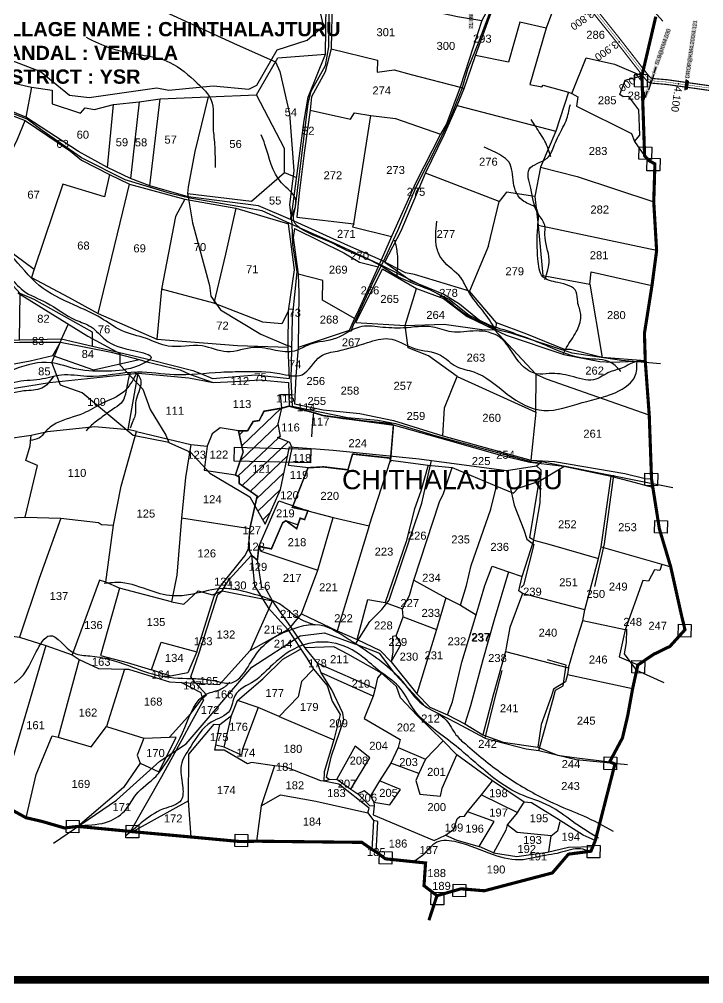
# Model space of a CAD drawing. Header units: inches. Extents: x 203261 to 228925, y 1594290 to 1605484.
# Drawn here: x 208257 to 210006, y 1594290 to 1596754 of the extents above; entities that cross this region are included whole.
import ezdxf
from ezdxf.enums import TextEntityAlignment as Align

# ---------------------------------------------------------------- set-up
doc = ezdxf.new("R2010")
doc.units = ezdxf.units.IN
doc.header["$MEASUREMENT"] = 0
doc.linetypes.add('ACAD_ISO02W100', pattern=[15, 12, -3])
doc.linetypes.add('HIDDEN2', pattern=[0.1875, 0.125, -0.0625])
for name, color, linetype in [('BOUNDRY STONES', 240, 'Continuous'), ('CANAL1', 7, 'Continuous'), ('CSMark', 72, 'Continuous'), ('HILLS', 3, 'Continuous'), ('PLOT NO', 7, 'Continuous'), ('PLOTS', 7, 'Continuous'), ('ROADS', 1, 'Continuous'), ('STREAMS', 4, 'Continuous'), ('STRUCTURE', 5, 'Continuous'), ('TEXT', 1, 'Continuous'), ('text2', 7, 'Continuous'), ('VILLAGE BOUNDRY', 5, 'Continuous')]:
    doc.layers.add(name, color=color, linetype=linetype)
doc.styles.get("Standard").update_dxf_attribs({"font": 'arial.ttf'})
doc.dimstyles.get("Standard").update_dxf_attribs({"dimtxt": 0.18, "dimasz": 0.18, "dimexe": 0.18, "dimexo": 0.0625, "dimgap": 0.09, "dimtad": 0, "dimtih": 1, "dimtoh": 1, "dimdec": 4, "dimzin": 0, "dimdsep": 46, "dimtxsty": 'Standard', "dimcen": 0.09, "dimadec": 0, "dimazin": 0, "dimtfac": 1, "dimtdec": 4, "dimtofl": 0, "dimtmove": 0, "dimatfit": 3, "dimfxl": 1, "dimtolj": 1, "dimtzin": 0, "dimarcsym": 0})

# ---------------------------------------------------------------- blocks, each defined once
blk = doc.blocks.new('DROP')
h = blk.add_hatch()
h.set_pattern_fill('ANSI31', color=1, scale=10, angle=45)
h.set_pattern_definition([(90, (-324.4107, -25.7687), (-1.25, 0), [])])
h.paths.add_polyline_path([(-9.9, -4.3), (-13.8, 4.1), (13.8, 4.1), (10.2, -4.3)])
at = {"layer": 'STRUCTURE', "color": 5, "const_width": 0.49}
blk.add_lwpolyline([(-9.9, -4.3), (-13.8, 4.1), (13.8, 4.1), (10.2, -4.3), (-9.9, -4.3)], dxfattribs=at)
at = {"layer": 'STRUCTURE', "color": 5}
blk.add_circle((0, 0), 1.33, dxfattribs=at)
blk = doc.blocks.new('1SLB')
at = {"layer": 'STRUCTURE'}
h = blk.add_hatch(dxfattribs=at)
h.set_pattern_fill('DOTS', color=6, scale=14, angle=320.3722, style=0)
h.set_pattern_definition([(320.372247934, (-538945.0768, -1194857.3203), (0.89503691186, 0.39489261377), [0, -0.875])])
h.paths.add_polyline_path([(-43.8, 3.5), (-43.8, -3.5), (-23.1, -3.5), (-21, -2.1), (21, -2.1), (23.1, -3.5), (43.8, -3.5), (43.8, 3.5), (23.1, 3.5), (21, 2.1), (-21, 2.1), (-23.1, 3.5)])
at = {"layer": 'STRUCTURE', "color": 6, "linetype": 'ACAD_ISO02W100', "ltscale": 0.5, "const_width": 0.35}
for points in [[(-43.8, 3.5), (-23.1, 3.5)], [(23.1, 3.5), (43.8, 3.5)], [(-43.8, -3.5), (-23.1, -3.5)], [(23.1, -3.5), (43.8, -3.5)]]:
    blk.add_lwpolyline(points, dxfattribs=at)
at = {"layer": 'STRUCTURE', "color": 6, "const_width": 0.44}
for points in [[(-25.2, 7.7), (-25.2, 4.9), (-21, 2.1), (21, 2.1), (25.2, 4.9), (25.2, 7.7)], [(-25.2, -7.7), (-25.2, -4.9), (-21, -2.1), (21, -2.1), (25.2, -4.9), (25.2, -7.7)]]:
    blk.add_lwpolyline(points, dxfattribs=at)
at = {"layer": 'STRUCTURE', "color": 6}
blk.add_lwpolyline([(-21, -2.1), (21, -2.1)], dxfattribs=at)
blk.add_lwpolyline([(-21, -2.1), (21, -2.1)], dxfattribs=at)
at = {"layer": 'STRUCTURE', "color": 0}
blk.add_circle((0, 0), 0.871, dxfattribs=at)
for points in [[(-40.8, 0), (-24.8, 0)], [(39.6, -0.2), (23.5, -0.2)]]:
    blk.add_leader(points, dimstyle='Standard', override={"dimasz": 10, "dimgap": 0.09, "dimtad": 0}, dxfattribs=at)

msp = doc.modelspace()

# ---------------------------------------------------------------- hatches: boundary and pattern name
at = {"layer": 'TEXT'}
h = msp.add_hatch(dxfattribs=at)
h.set_pattern_fill('ANSI31', color=40, scale=7.823707, angle=-1.4023)
h.set_pattern_definition([(43.597653, (115565.613, 1525623.7), (-17.129598, 17.9893257), [])])
h.paths.add_polyline_path([(208809, 1595589.6), (208818.6, 1595584.7), (208819, 1595567.5), (208864.7, 1595535.4), (208859, 1595510.2), (208885.1, 1595463.7), (208924.1, 1595552.6), (208948.9, 1595670.3), (208947.9, 1595672.3), (208916.7, 1595685.4), (208924.4, 1595687.9), (208918.1, 1595720.2), (208927.8, 1595760.4), (208882, 1595752.3), (208870, 1595728.7), (208854, 1595726.2), (208840.2, 1595702.6), (208817, 1595702.1), (208828.8, 1595648.1)])
h.paths.add_polyline_path([(208853.7, 1595594.1), (208898, 1595593), (208898.6, 1595616.6), (208854.3, 1595617.7)], flags=24)

# ---------------------------------------------------------------- linework, layer by layer
at = {"color": 5, "const_width": 20}
msp.add_lwpolyline([(203298.6, 1605084.6), (218613.4, 1605084.6), (218613.4, 1594300.1), (203298.6, 1594300.1)], close=True, dxfattribs=at)
at = {"layer": 'BOUNDRY STONES'}
for points in [[(209829.5, 1596613), (209861.9, 1596612.2), (209861.2, 1596580.6), (209828.7, 1596581.4)], [(209840.8, 1596427.8), (209873.3, 1596427), (209872.5, 1596395.3), (209840, 1596396.1)], [(209861.4, 1596398.5), (209893.9, 1596397.7), (209893.1, 1596366.1), (209860.6, 1596366.9)], [(209855.5, 1595594.3), (209888, 1595593.5), (209887.2, 1595561.9), (209854.8, 1595562.7)], [(209880.3, 1595473.4), (209912.7, 1595472.7), (209911.9, 1595441), (209879.5, 1595441.8)], [(209940.8, 1595208.1), (209973.3, 1595207.3), (209972.5, 1595175.6), (209940.1, 1595176.4)], [(209822.3, 1595115.9), (209854.8, 1595115.1), (209854, 1595083.5), (209821.6, 1595084.3)], [(209751.4, 1594869.3), (209783.8, 1594868.5), (209783, 1594836.8), (209750.6, 1594837.6)], [(208377.2, 1594708.1), (208409.7, 1594707.3), (208408.9, 1594675.6), (208376.4, 1594676.4)], [(208530.2, 1594694.8), (208562.7, 1594694), (208561.9, 1594662.3), (208529.5, 1594663.1)], [(208808.4, 1594672.1), (208840.8, 1594671.3), (208840.1, 1594639.6), (208807.6, 1594640.4)], [(209708.6, 1594643.6), (209741, 1594642.9), (209740.2, 1594611.2), (209707.8, 1594612)], [(209176.8, 1594627.9), (209209.3, 1594627.1), (209208.5, 1594595.5), (209176, 1594596.3)], [(209365.4, 1594544.6), (209397.8, 1594543.8), (209397.1, 1594512.1), (209364.6, 1594512.9)], [(209309.5, 1594523.6), (209341.9, 1594522.8), (209341.2, 1594491.2), (209308.7, 1594491.9)]]:
    msp.add_lwpolyline(points, close=True, dxfattribs=at)
at = {"layer": 'CANAL1', "color": 200, "const_width": 3}
for points in [[(210049.4, 1596579.8), (209964.8, 1596591.7), (209910.9, 1596599.3), (209876.8, 1596602.1), (209873.1, 1596602.5), (209870.3, 1596603.9), (209867.7, 1596606.3), (209861.9, 1596613.2), (209789.6, 1596706), (209716.2, 1596797.7)], [(210047.8, 1596567.9), (209963.1, 1596579.9), (209909.5, 1596587.3), (209875.8, 1596590.2), (209869.7, 1596590.7), (209863.4, 1596593.9), (209859, 1596597.9), (209852.5, 1596605.6), (209780.2, 1596698.6), (209706.7, 1596790.3)]]:
    msp.add_lwpolyline(points, dxfattribs=at)
at = {"layer": 'CANAL1', "color": 1, "linetype": 'HIDDEN2', "ltscale": 28, "const_width": 1}
msp.add_lwpolyline([(210048.6, 1596573.8), (209963.9, 1596585.8), (209910.2, 1596593.3), (209876.3, 1596596.2), (209871.4, 1596596.6), (209866.9, 1596598.9), (209863.3, 1596602.1), (209857.2, 1596609.4), (209784.9, 1596702.3), (209711.4, 1596794)], dxfattribs=at)
at = {"layer": 'HILLS'}
msp.add_lwpolyline([(208014.7, 1596734.3), (208137.9, 1596646.2), (208161.1, 1596637.5), (208244.8, 1596646), (208311.1, 1596619.9), (208385.1, 1596559.4), (208435, 1596553.8), (208607.9, 1596578.9), (208639, 1596572.5), (208752.2, 1596583.5), (208843.2, 1596575), (208863.4, 1596585.7), (208915.7, 1596675.7), (208992.2, 1596700.2), (209033.9, 1596736.8), (209010.7, 1596840.7)], dxfattribs=at)
at = {"layer": 'PLOTS'}
for points in [[(209208.4, 1597517.9), (209175, 1597392.7), (209134.4, 1597194), (209126.2, 1597141.7), (209088.8, 1597000.9), (209054.1, 1596854.2), (209056.5, 1596804.9), (209054.1, 1596677.7), (209038.8, 1596619), (209003.2, 1596555.4), (209000.3, 1596521.8), (208985.2, 1596418), (208971.7, 1596309.5), (208965.7, 1596248.3), (209111.3, 1596231.2), (209108.5, 1596223.3), (209207.6, 1596199.1)], [(208949.8, 1596242.2), (208955.3, 1596269.8), (208984.7, 1596495.1), (208994.6, 1596554.3), (209039.5, 1596664.3), (209042.1, 1596857.3), (209105.3, 1597103.9), (209108.2, 1597121.8), (209124.3, 1597196), (209170.7, 1597396.1)], [(209190.9, 1596133.1), (209232.6, 1596213.2), (209294.3, 1596360.8), (209342.7, 1596458.8), (209375.6, 1596533.2), (209393.3, 1596576.7), (209422.2, 1596661.5), (209453.6, 1596747.1), (209490.8, 1596847), (209505.3, 1596892.8), (209523.8, 1596910.4), (209573.2, 1596997.4), (209628.8, 1597105.4), (209654.9, 1597146.8), (209657.5, 1597155.7)], [(209763.5, 1597113.9), (209736.1, 1597036.3), (209694.9, 1596947.6), (209660, 1596874.6), (209634.3, 1596815.8), (209602.7, 1596731)], [(208343, 1597062), (208457.6, 1597032.6), (208499.2, 1597019.1), (208506.9, 1596977.7), (208566.9, 1596950), (208637.6, 1596915.1), (208755, 1596896.3), (208769.4, 1596893.1), (208892.7, 1596872.5), (208904.5, 1596895.8), (208978.7, 1596875), (209042.1, 1596857.3), (209054.1, 1596854.2), (209201, 1596780.5), (209242.3, 1596787.8), (209278.5, 1596780), (209325.3, 1596771.4), (209376.1, 1596760.9), (209438.8, 1596750.1)], [(209453.2, 1596777.1), (209438.8, 1596750.1), (209382.9, 1596579.8), (209348.7, 1596486.7), (209333.4, 1596460.1), (209270, 1596337.1), (209207.6, 1596199.1), (209181.1, 1596138.2), (209173.9, 1596121), (209123.3, 1596010.3), (209112.9, 1595989.2), (209099.4, 1595958.8), (208969.4, 1595915), (208963.2, 1595841.6), (208960.3, 1595770.9), (209033, 1595756.4), (209127.3, 1595746.2), (209213, 1595728.5), (209338.6, 1595689.2), (209564.1, 1595627.5), (209624.3, 1595624), (209803.6, 1595593.3), (209855.6, 1595580.6), (209872.2, 1595579.8)], [(207986.6, 1596723.4), (208068.8, 1596674.9), (208073.9, 1596651.6), (208130.1, 1596613.9), (208190.2, 1596602.2), (208288.1, 1596579.8), (208341.2, 1596572.6), (208341.1, 1596537.4), (208413.5, 1596514), (208425.6, 1596527.8), (208449, 1596523.3), (208497.6, 1596535.8), (208562.8, 1596542.9), (208616.7, 1596550.5), (208739.6, 1596555.4), (208862.8, 1596561), (208917.2, 1596654.8), (209039.5, 1596664.3)], [(209602.7, 1596731), (209535.6, 1596746), (209507.1, 1596643.9), (209422.2, 1596661.5)], [(209602.7, 1596731), (209561, 1596587.2), (209592.3, 1596580.9), (209595.7, 1596585.3), (209659.7, 1596567.4), (209668.6, 1596564.2), (209705.2, 1596655.1), (209777.8, 1596639.3), (209847.6, 1596608.9)], [(209054.1, 1596677.7), (209172, 1596649.5), (209171.2, 1596618.2), (209214.5, 1596624.6), (209258.4, 1596612.6), (209382.9, 1596579.8), (209393.3, 1596576.7)], [(207926.4, 1596612.4), (207993.9, 1596568.1), (208038.8, 1596552.9), (208115.8, 1596554.7), (208272, 1596494.8), (208388.1, 1596416.3), (208416.1, 1596394), (208487.4, 1596357.1), (208538.1, 1596332.5), (208679.7, 1596294.1), (208810.4, 1596270.9), (208944.6, 1596231.4)], [(209856.2, 1595880.8), (209745.9, 1595889.9), (209665.1, 1595909.9), (209649.6, 1595910.3), (209554, 1595949), (209475.9, 1595977.8), (209406.9, 1596058.7), (209266.5, 1596101.5), (209243.3, 1596105.9), (209181.1, 1596138.2), (209096.3, 1596175.6), (208949.8, 1596242.2), (208867.7, 1596277), (208688.7, 1596300), (208590, 1596327.8), (208541, 1596347.2), (208482.1, 1596375.4), (208407.9, 1596416), (208273.2, 1596503.4), (208120.3, 1596565.8), (208038.5, 1596563.9), (207931.2, 1596619.5)], [(209828.4, 1596441.4), (209842.6, 1596457.3), (209839.4, 1596522.3), (209814.3, 1596556.1), (209799.8, 1596555.2), (209791.6, 1596561.4), (209804.5, 1596598.4), (209847.6, 1596608.9)], [(208288.1, 1596579.8), (208273.2, 1596503.4)], [(208590, 1596327.8), (208616.7, 1596550.5)], [(208686.5, 1596308.7), (208850.5, 1596288.7), (208934.9, 1596362.1), (208934.4, 1596423.9), (208862.8, 1596561)], [(208739.6, 1596555.4), (208705.4, 1596416.1), (208688.1, 1596325.6), (208686.5, 1596308.7), (208688.7, 1596300)], [(209659.7, 1596567.4), (209628, 1596467.4), (209588.8, 1596376), (209681.9, 1596352.3), (209877.9, 1596286.9)], [(209668.6, 1596564.2), (209683.6, 1596555.1), (209680.6, 1596531.6), (209821, 1596462), (209828.4, 1596441.4), (209854.5, 1596405.1)], [(208482.1, 1596375.4), (208497.6, 1596535.8)], [(208562.8, 1596542.9), (208541, 1596347.2)], [(209375.6, 1596533.2), (209628, 1596467.4)], [(209000.3, 1596521.8), (209103.3, 1596498.6), (209113.5, 1596514.5), (209155.2, 1596508), (209217.8, 1596500), (209333.4, 1596460.1)], [(209111.3, 1596231.2), (209155.2, 1596508)], [(208149.1, 1596233.2), (208251.9, 1596447.6), (208272, 1596494.8)], [(208443.7, 1595918.6), (208443.8, 1595954.2), (208295.1, 1596038.2), (208259.5, 1596053.5), (208215.2, 1596101.3), (208125.4, 1596185.6), (208001.8, 1596349.9), (207947, 1596399.9), (207833.5, 1596442.6), (207682.3, 1596458.6), (207669.8, 1596458.9), (207589.9, 1596469.2)], [(207852.9, 1596474.8), (207958.3, 1596422.3), (208034.8, 1596362.5), (208090.3, 1596278.3), (208115.4, 1596253.8), (208149.1, 1596233.2), (208245.5, 1596151.9), (208294.9, 1596115.7), (208287.9, 1596093.9), (208382.3, 1596044.2), (208458, 1596001.9), (208608.1, 1595936.5), (208814.2, 1595920.3), (208944.2, 1595916.2), (208945, 1596009.2), (208959.6, 1596114), (208944.6, 1596231.4)], [(208487.4, 1596357.1), (208474.8, 1596300.3), (208367.8, 1596332.8), (208294.9, 1596115.7)], [(208934.9, 1596362.1), (208965.1, 1596349.2)], [(209588.8, 1596376), (209574, 1596300.9), (209502, 1596311.9), (209483.3, 1596288.3), (209294.3, 1596360.8)], [(208458, 1596001.9), (208521.1, 1596262), (208538.1, 1596332.5)], [(208679.7, 1596294.1), (208655.6, 1596249.7), (208619.9, 1596064.1)], [(209456.1, 1596174.5), (209483.3, 1596288.3)], [(209574, 1596300.9), (209583, 1596226.6), (209594.1, 1596099.5), (209714.8, 1596076.6), (209718.4, 1596108.7), (209873.4, 1596073.6)], [(208810.4, 1596270.9), (208783.8, 1596153.8), (208753.6, 1596028.4)], [(208959.6, 1596219.3), (208956.9, 1596196.4), (208969.1, 1596102.5), (208971.3, 1596053.6), (208969.4, 1595915)], [(208959.6, 1596219.3), (209086.2, 1596157), (209126.2, 1596133.1), (209173.9, 1596121.3)], [(209885.2, 1596162.6), (209583, 1596226.6)], [(209456.1, 1596174.5), (209406.9, 1596058.7)], [(209190.9, 1596133.1), (209258.5, 1596085.4), (209341.3, 1596051.2), (209382, 1596026.4), (209433, 1595985), (209475.3, 1595964.6), (209475.9, 1595977.8)], [(209117.1, 1595978.9), (209185, 1596116.5)], [(209185, 1596116.5), (209271.5, 1596065.5), (209341.1, 1596040.6), (209401.5, 1595994.4), (209470.3, 1595961.6), (209500.9, 1595947.1), (209648.2, 1595897), (209739.9, 1595879.8), (209769.6, 1595877.6), (209856.2, 1595880.8)], [(209112.9, 1595989.2), (209031.7, 1596036.1), (209032.5, 1596086.1), (208969.1, 1596102.5)], [(208945, 1596009.2), (208927.6, 1595975.8), (208878.7, 1595979.8), (208753.6, 1596028.4), (208619.9, 1596064.1), (208608.1, 1595936.5)], [(209242.7, 1595971.6), (209271.5, 1596065.5)], [(209714.8, 1596076.6), (209745.9, 1595889.9)], [(208257.6, 1595934.9), (208259.5, 1596053.5)], [(207431.9, 1595995.4), (207439.4, 1596001), (207613.6, 1595985.1), (207728.9, 1595973.7), (207914, 1595962.3), (208120.4, 1595933.6), (208257.6, 1595934.9), (208363.9, 1595937.4), (208443.7, 1595918.6), (208593.1, 1595883.7), (208700.3, 1595856.1), (208722.6, 1595847.9), (208750.7, 1595835.7), (208860.4, 1595845.3), (208947.1, 1595835.7), (208944.2, 1595916.2)], [(209117.1, 1595978.9), (209242.7, 1595971.6), (209342.6, 1595975), (209444.7, 1595960.6), (209470.3, 1595961.6)], [(209338.6, 1595689.2), (209343.6, 1595760.7), (209375.4, 1595841.4), (209302.2, 1595893.5), (209250.6, 1595914.5), (209242.7, 1595971.6)], [(209866.4, 1595742), (209604, 1595834.1), (209577.7, 1595846.2), (209470.3, 1595961.6)], [(208106.6, 1595894.3), (208141, 1595890.6), (208154.8, 1595857.7), (208284.8, 1595880.9), (208342.3, 1595894.8), (208362.5, 1595928.6)], [(208117.9, 1595923.9), (208257.6, 1595928.8), (208362.5, 1595928.6), (208491.5, 1595903.7), (208563.1, 1595884.4), (208583.1, 1595878.4), (208667.7, 1595858.1), (208692.1, 1595847.3), (208751.9, 1595825.4), (208807.7, 1595828.7), (208870.8, 1595832.9), (208944.6, 1595825.8), (208946.3, 1595765.4), (208927.8, 1595760.4), (208882, 1595752.3), (208870, 1595728.7), (208854, 1595726.2), (208840.2, 1595702.6), (208817, 1595702.1), (208769.8, 1595710.3), (208749.5, 1595694.9), (208737.1, 1595662.9), (208729.4, 1595601.7), (208809, 1595589.6), (208828.8, 1595648.1), (208817, 1595702.1)], [(208342.3, 1595894.8), (208446.8, 1595858.2), (208563.1, 1595884.4)], [(207651.8, 1595536.6), (207685.8, 1595539.6), (207720.3, 1595541.9), (207752.5, 1595542.6), (207778.4, 1595542.2), (207841.5, 1595539.7), (207938.9, 1595521.2), (207957.6, 1595517.3), (208060.4, 1595494.9), (208128.9, 1595485.6), (208160, 1595484.4), (208231.6, 1595480.3), (208272, 1595481.5), (208363, 1595479.3), (208459.2, 1595468.3), (208466.7, 1595463.3), (208497.5, 1595461.5), (208517, 1595561.4), (208556.5, 1595700.9), (208535.1, 1595705.6), (208560.3, 1595849.4), (208690.3, 1595837.4), (208751.9, 1595825.4)], [(207938.9, 1595521.2), (207975.7, 1595638.2), (208008.3, 1595632.6), (208025.9, 1595690), (208034.9, 1595708.8), (208084.5, 1595719.3), (208148.8, 1595796.3), (208334.4, 1595825.4), (208560.3, 1595849.4)], [(209375.4, 1595841.4), (209576.5, 1595749.9), (209577.7, 1595846.2)], [(209577.7, 1595846.2), (209577.7, 1595846.2)], [(209205.5, 1595627.4), (209202.7, 1595632.9), (209108.3, 1595643.1), (209096.6, 1595602.7), (209034.2, 1595610.3), (208994.7, 1595608.1), (208944.6, 1595614.1), (208954.4, 1595658.9), (208947.9, 1595672.3), (208916.7, 1595685.4), (208924.4, 1595687.9), (208918.1, 1595720.2), (208927.8, 1595760.4), (208924.4, 1595795.5), (208952.2, 1595795.4)], [(208233.7, 1595179.1), (208257.7, 1595175.2), (208325.1, 1595154.4), (208392.1, 1595130.2), (208409.9, 1595118.5), (208459.2, 1595095.2), (208526, 1595093.9), (208535.7, 1595093.3), (208596.5, 1595074.5), (208640.8, 1595061.4), (208670.8, 1595059.9), (208707.6, 1595057.4), (208768.5, 1595054.3), (208846.8, 1595141.2), (208943.1, 1595195.1), (208950.4, 1595201.5), (208978, 1595234.5), (209019.6, 1595346.2), (209059.2, 1595481.1), (209150.7, 1595459.6), (209205.5, 1595627.4), (209212.8, 1595717.2), (209204.6, 1595720.8), (209083.2, 1595732.9), (209033.5, 1595741.3), (209008.8, 1595748.9), (208946.3, 1595765.4)], [(209008.8, 1595748.9), (209005.2, 1595715.7), (209003.1, 1595686.8)], [(209576.5, 1595749.9), (209564.1, 1595627.5)], [(208025.9, 1595690), (208216.6, 1595680.7), (208287.5, 1595691.5), (208328.7, 1595700.4), (208449.9, 1595713.3), (208535.1, 1595705.6)], [(209875.6, 1595557.6), (209818.9, 1595573.2), (209768.8, 1595585.9), (209648.2, 1595611), (209561.4, 1595621.8), (209490.8, 1595638.3), (209352.9, 1595677.9), (209212.8, 1595717.2)], [(208272, 1595481.5), (208303.6, 1595614.1), (208273.3, 1595626.8), (208284.8, 1595663.9), (208287.5, 1595691.5)], [(208556.5, 1595700.9), (208695.5, 1595667.7), (208737.1, 1595662.9)], [(208695.5, 1595667.7), (208681.6, 1595583.3), (208671.7, 1595479.3), (208659.6, 1595333.6), (208646, 1595265.9), (208512.8, 1595300.2), (208478.2, 1595315.6), (208497.5, 1595461.5)], [(209301.7, 1595614.9), (209282.4, 1595547.8), (209266.3, 1595503.1), (209245.4, 1595419.5), (209191.3, 1595264.1)], [(209205.5, 1595627.4), (209301.7, 1595614.9), (209363, 1595608.7), (209476.4, 1595561.3), (209519.2, 1595543), (209531.2, 1595556.2)], [(208832.8, 1595383.1), (208842.3, 1595400.9), (208845.7, 1595451.8), (208864.7, 1595535.4), (208819, 1595567.5), (208818.6, 1595584.7), (208809, 1595589.6)], [(209120.5, 1595169.2), (209147.7, 1595271.3), (209191.3, 1595264.1), (209236, 1595247.5), (209253.7, 1595281.4), (209265.1, 1595320.6), (209330.6, 1595521.2), (209340.6, 1595542.2), (209363, 1595608.7)], [(209531.2, 1595556.2), (209584.8, 1595573.4), (209648.2, 1595611)], [(209383.9, 1595256.7), (209424.2, 1595232.7), (209446.4, 1595307.3), (209465, 1595356.3), (209506.4, 1595342.2), (209542, 1595330.1), (209571.5, 1595423), (209560.9, 1595429.1), (209584.8, 1595573.4)], [(209571.5, 1595423), (209610.2, 1595412.5), (209736.4, 1595375.9), (209743.5, 1595406.3), (209768.8, 1595585.9)], [(209265.1, 1595320.6), (209346.8, 1595275.5), (209383.9, 1595256.7), (209399.8, 1595307.5), (209411.8, 1595358), (209461.9, 1595502.1), (209476.4, 1595561.3)], [(209035.3, 1594807.3), (209048.5, 1594811.3), (209068.5, 1594812.8), (209104, 1594787.2), (209121.5, 1594775.2), (209151.9, 1594745.3), (209163.7, 1594744.8), (209161.2, 1594721.1), (209316.8, 1594655.9), (209346, 1594669.3), (209367.3, 1594684.6), (209375.6, 1594711.2), (209382.8, 1594717), (209394.7, 1594717.8), (209402.3, 1594729.5), (209437.7, 1594772.4), (209466.1, 1594808.6), (209374.6, 1594874.9), (209339.9, 1594910.5), (209273.4, 1594974.9), (209230.6, 1595020.6), (209220.8, 1595049.1), (209182, 1595083.6), (209096, 1595131.8), (209060.9, 1595150.4), (208987.5, 1595147.7), (208950.4, 1595201.5), (208904.2, 1595268.4), (208885.8, 1595300.2), (208876.3, 1595302.3), (208865.2, 1595371.8), (208869.3, 1595407), (208920, 1595523.8), (208994.2, 1595498.3), (209059.2, 1595481.1)], [(208994.2, 1595498.3), (208985.9, 1595475.7), (208974.5, 1595479.2), (208967.3, 1595462.5), (208937.9, 1595472.8), (208937.9, 1595472.8), (208929.6, 1595467.1), (208901, 1595400.8), (208869.3, 1595407)], [(208363, 1595479.3), (208307.7, 1595325.3), (208257.7, 1595175.2)], [(208845.7, 1595451.8), (208671.7, 1595479.3)], [(209150.7, 1595459.6), (209068.8, 1595191.3)], [(208869.3, 1595407), (208874, 1595395.1), (209019.6, 1595346.2)], [(209743.5, 1595406.3), (209898.3, 1595361.6), (209921.2, 1595355)], [(208512.8, 1595300.2), (208464, 1595128.1), (208532.8, 1595110.2), (208594.6, 1595091.6), (208619.2, 1595162.3), (208710.2, 1595138.1), (208755.2, 1595280.2), (208771.2, 1595305.5), (208832.8, 1595383.1)], [(208540.8, 1594679.1), (208621.2, 1594819), (208672.9, 1594913.9), (208698.1, 1594959.7), (208728.4, 1595015.1), (208724.7, 1595019.4), (208734.8, 1595028.1), (208707.6, 1595057.4), (208694.9, 1595074.3), (208716.5, 1595135.3), (208764, 1595283.9), (208775.3, 1595293.3), (208792.6, 1595321.9), (208850.3, 1595384.7), (208857.8, 1595306.2), (208892.7, 1595250.3), (208943.1, 1595195.1), (208991.5, 1595121.9), (209008.9, 1595093.2), (209043.1, 1595051.5), (209056.6, 1595012), (209076.3, 1594977.9), (209060.6, 1594913.1), (209035.9, 1594830.9), (209035.3, 1594807.3), (209027.3, 1594808.4), (208936.4, 1594844.1), (208908.6, 1594846.4), (208875.1, 1594744.5), (208863.2, 1594654.1)], [(209805.1, 1595193.8), (209696.6, 1595217.3), (209702.1, 1595244.9), (209736.4, 1595375.9)], [(209898.3, 1595361.6), (209893.3, 1595345.9), (209879.9, 1595347.5), (209864.6, 1595318.6), (209850, 1595320.2), (209805.1, 1595193.8), (209789.8, 1595125), (209837.2, 1595104.2)], [(208478.2, 1595315.6), (208461.4, 1595321.3), (208392.1, 1595130.2)], [(209506.4, 1595342.2), (209470.5, 1595219.7), (209441.5, 1595117.1), (209409.4, 1595000.2), (209395.2, 1594953.7)], [(209702.1, 1595244.9), (209542.2, 1595286.7), (209533.5, 1595293.3), (209542, 1595330.1)], [(208646, 1595265.9), (208677.7, 1595260), (208713.5, 1595293.4), (208750.5, 1595283.3), (208775.3, 1595293.3), (208904.2, 1595268.4)], [(209346.8, 1595275.5), (209322.9, 1595194.8), (209272.4, 1595030.2)], [(209542.2, 1595286.7), (209510.5, 1595199.6), (209501.2, 1595149.1), (209498.8, 1595139), (209468, 1595027.1), (209441.3, 1594925.4)], [(208903.7, 1595269.3), (208846.8, 1595141.2)], [(209206.9, 1595112.4), (209232.9, 1595157.7), (209220.2, 1595178.8), (209237.7, 1595227.6), (209236, 1595247.5)], [(208978, 1595234.5), (209068.8, 1595191.3), (209120.5, 1595169.2), (209178.9, 1595141), (209206.9, 1595112.4), (209272.4, 1595030.2), (209305.9, 1594996.6), (209351.3, 1594977.3), (209395.2, 1594953.7), (209441.3, 1594925.4), (209492.9, 1594907.2), (209581.4, 1594894.6), (209631.9, 1594874.1), (209674.6, 1594867.9), (209765.3, 1594856.8)], [(209237.7, 1595227.6), (209322.9, 1595194.8)], [(209351.3, 1594977.3), (209363.5, 1595010.1), (209387.6, 1595111.4), (209424.2, 1595232.7)], [(209498.8, 1595139), (209660.1, 1595097.1), (209678.3, 1595158.3), (209696.6, 1595217.3)], [(209220.2, 1595178.8), (209210.8, 1595177.1), (209211.3, 1595136.7), (209206.9, 1595112.4)], [(208325.1, 1595154.4), (208205.8, 1594751.6)], [(209048.5, 1594811.3), (209041.5, 1594816.9), (209054.2, 1594872.4), (209085.8, 1594964.5), (209083.4, 1594981.2), (209055.8, 1595040.7), (209027.9, 1595083.8), (209018.7, 1595108.7), (208987.5, 1595147.7)], [(208710.2, 1595138.1), (208687.5, 1595084.4), (208642.8, 1595075.7), (208594.6, 1595091.6)], [(208908.6, 1594846.4), (208849.9, 1594854.8), (208839.7, 1594852), (208780.5, 1594886.8), (208756.2, 1594886.8), (208769.3, 1594952), (208799.4, 1594975), (208814.2, 1595013.4), (208878.7, 1595068.7), (208929.8, 1595119.2), (208975.2, 1595145)], [(208409.9, 1595118.5), (208356.2, 1594919.6)], [(209018.7, 1595108.7), (209166.2, 1595043.8)], [(209660.1, 1595097.1), (209657.6, 1595079.9), (209652.8, 1595061.5), (209621.4, 1595042.7), (209616.3, 1595025.8), (209590.5, 1594952.2), (209581.4, 1594894.6)], [(208526, 1595093.9), (208480.1, 1594947.2)], [(209008.9, 1595093.2), (208977.7, 1595062.3), (208969, 1595022.8), (208920.5, 1594972.8), (208867, 1594995.3), (208814.2, 1595013.4)], [(209161.2, 1595024.2), (209027.9, 1595083.8)], [(209182, 1595083.6), (209171.9, 1595071.2), (209166.2, 1595043.8), (209161.2, 1595024.2), (209138.3, 1594967.2), (209230.4, 1594913.6), (209224.9, 1594893.2), (209206.5, 1594853.4), (209177.5, 1594808.4), (209154.6, 1594770.2), (209163.1, 1594753.8), (209163.7, 1594744.8)], [(209657.6, 1595079.9), (209823.9, 1595043.8)], [(208274.1, 1594714.1), (208300, 1594824.6), (208340.8, 1594923.5), (208356.2, 1594919.6), (208440.5, 1594895.2), (208480.1, 1594947.2), (208575.5, 1594917.3), (208640.6, 1594919.6), (208695.2, 1594980.4), (208724.7, 1595019.4), (208721.3, 1595032.8), (208670.8, 1595059.9)], [(208867, 1594995.3), (208827.3, 1594889.2), (208825, 1594873.7), (208780.2, 1594894.6), (208799.4, 1594975)], [(208696.3, 1594664.8), (208689.1, 1594757), (208689.7, 1594876.1), (208755.2, 1594953.1), (208769.3, 1594952)], [(208920.5, 1594972.8), (209060.6, 1594913.1)], [(208575.5, 1594917.3), (208557.8, 1594874.1), (208565.6, 1594853.2), (208523.2, 1594791.7), (208406.6, 1594691.9)], [(208565.6, 1594853.2), (208613.2, 1594831.2), (208657.7, 1594919.3), (208640.6, 1594919.6)], [(209339.9, 1594910.5), (209294.6, 1594863.6), (209277.7, 1594827.2), (209270.4, 1594809.3), (209279.9, 1594774.1), (209333.1, 1594769), (209337.1, 1594789.5), (209374.6, 1594874.9)], [(208780.2, 1594894.6), (208759.3, 1594899.4)], [(209104, 1594787.2), (209152.5, 1594866.7), (209115.2, 1594897.1), (209068.5, 1594812.8)], [(209224.9, 1594893.2), (209294.6, 1594863.6)], [(209277.7, 1594827.2), (209206.5, 1594853.4)], [(209147.4, 1594726.7), (209150.5, 1594738.7), (209073, 1594799.4), (209035.3, 1594807.3)], [(209163.1, 1594753.8), (209203.3, 1594746.7), (209230.5, 1594786.1), (209177.5, 1594808.4)], [(209728.5, 1594655.7), (209697.3, 1594669.2), (209630.6, 1594712), (209565.9, 1594752.4), (209547, 1594753.8), (209466.1, 1594808.6)], [(209154.6, 1594770.2), (209137.7, 1594783), (209121.5, 1594775.2)], [(208689.1, 1594757), (208546.4, 1594678.4)], [(208875.1, 1594744.5), (208924.4, 1594772.9), (209014.5, 1594756.3), (209147.4, 1594726.7), (209161.7, 1594706.6), (209158, 1594633.1)], [(209437.7, 1594772.4), (209529.8, 1594727.2), (209547, 1594753.8)], [(209346, 1594669.3), (209374.7, 1594656.8), (209431.5, 1594640.3), (209470.4, 1594704.1), (209402.3, 1594729.5)], [(209169, 1594626.5), (209173.3, 1594704.8), (209161.7, 1594706.6)], [(209529.8, 1594727.2), (209503.4, 1594695.7), (209500.3, 1594682.6), (209468.6, 1594624.3), (209431.5, 1594640.3)], [(209609.7, 1594627), (209615.9, 1594668), (209632.4, 1594681.8), (209639.1, 1594704.8)], [(209615.9, 1594668), (209528.6, 1594676.7), (209503.4, 1594695.7)], [(209468.6, 1594624.3), (209528, 1594614.8), (209606.8, 1594626.5), (209660.2, 1594638.5), (209725.5, 1594640.7)]]:
    msp.add_lwpolyline(points, dxfattribs=at)
at = {"layer": 'ROADS'}
for points in [[(208949.8, 1596242.2), (208962.9, 1596274.2), (208995.2, 1596538.8), (209002.4, 1596570.1), (209039.1, 1596635.4), (209047.5, 1596683.2), (209050.7, 1596862.9), (209093, 1597034.8), (209122.2, 1597166), (209144.1, 1597261.7), (209173.7, 1597399.5), (209204.6, 1597526.6)], [(209743.3, 1597336.6), (209672.7, 1597213.3), (209660.4, 1597167.3), (209647.9, 1597157.6), (209599.2, 1597083.2), (209521.8, 1596914.4), (209509.9, 1596899.4), (209503.3, 1596891.7), (209480.5, 1596830), (209430.9, 1596696.6), (209402.9, 1596628.1), (209387.5, 1596575.9), (209356.2, 1596496.4), (209333.4, 1596448.9), (209270.9, 1596326.4), (209222.9, 1596212.8), (209185.3, 1596132.1), (209162.9, 1596087.5), (209110, 1595972.3), (209102.8, 1595955.3)], [(209900.7, 1596748.5), (209865.4, 1596789), (209806, 1596974.1), (209775.7, 1597090.6), (209774.4, 1597111.8)], [(208609.5, 1596781.6), (208813.8, 1596688.7), (208911.1, 1596645.3), (208922.4, 1596620.1), (208947.3, 1596512.4), (208957.9, 1596366.8), (208946.9, 1596280.3), (208953.4, 1596230.9), (208955.1, 1596178.1), (208965.8, 1596108.4), (208954.1, 1595991.1), (208950.5, 1595832.4), (208953.9, 1595765.6), (209095.1, 1595736.5), (209173.1, 1595729.2), (209217.7, 1595721.1), (209318.6, 1595690.5), (209419.4, 1595663.3), (209569.4, 1595622.6), (209592.2, 1595623.9)], [(209894.8, 1595873.3), (209795.3, 1595882.4), (209669.2, 1595900.4), (209516.3, 1595951), (209474.4, 1595960.9), (209402.6, 1595999.4), (209355.3, 1596037.8), (209176.3, 1596127.7), (209063.3, 1596180.9), (208959.4, 1596227.1), (208877.4, 1596264), (208800.7, 1596277.7), (208692.8, 1596296.5), (208643.3, 1596308.4), (208527.6, 1596343.3), (208416.2, 1596399.7), (208315.6, 1596469.6), (208276.6, 1596498.1), (208123.2, 1596558.4), (208057.5, 1596556.6), (208038.2, 1596559.1), (207977.8, 1596587.9), (207913.4, 1596626)], [(208688.7, 1596300), (208699.7, 1596233.3), (208742.9, 1596074), (208746.2, 1596046.1), (208770.7, 1596011.5), (208873.8, 1595949.5), (208938.3, 1595922.3), (208950.5, 1595918), (208953.7, 1595915)], [(208253.5, 1596054.8), (208431.9, 1595944.5), (208513.6, 1595900.2), (208513.4, 1595870.8), (208572.8, 1595809.1), (208591.3, 1595756.8), (208631.3, 1595691), (208638.9, 1595672.5), (208694.6, 1595647.9), (208743.5, 1595594), (208845.6, 1595534), (208885.1, 1595463.7), (208924.1, 1595552.6), (208947.1, 1595661.7), (209059, 1595653.3), (209278.7, 1595630.8), (209501.9, 1595600.6), (209578.2, 1595612.8), (209592.2, 1595623.9), (209926.7, 1595558)], [(208638.9, 1595672.5), (208547.9, 1595690.7), (208417.2, 1595799.6), (208361.8, 1595819.4), (208339.7, 1595877.3), (208368, 1595944.5), (208382.1, 1595973.8)], [(209446.7, 1594917), (209375, 1594955.5), (209295.6, 1594996.8), (209218.3, 1595080.2), (209178.2, 1595133.7), (209116.1, 1595157.3), (209152.8, 1595215.6), (209182.9, 1595246), (209201.6, 1595270.1), (209285.1, 1595517.3), (209310, 1595626.2)], [(209501.9, 1595600.6), (209521.4, 1595512.1), (209545.6, 1595449.2), (209553.9, 1595425.3), (209563.8, 1595417.8), (209571.8, 1595411.9), (209544.7, 1595308.1), (209538.8, 1595302.4)], [(209578.2, 1595612.8), (209589.1, 1595602.9), (209586.5, 1595518.3), (209568.7, 1595414.2)], [(209775, 1595588.7), (209751.4, 1595413.7), (209726.6, 1595305.1)], [(209904.8, 1595059), (209834.6, 1595090.4), (209802.9, 1595132.9), (209808.1, 1595162), (209809.4, 1595195.5)], [(208344.3, 1594648.9), (208504.9, 1594758.8), (208616.1, 1594858.4), (208683, 1594903.1), (208850.9, 1595098.4), (208974.2, 1595178.8), (209036.6, 1595186.4), (209116.1, 1595157.3)], [(209584.5, 1594885.5), (209621.2, 1595017), (209627.1, 1595039.5), (209646.8, 1595050.9), (209654.4, 1595103.4), (209606.4, 1595117.2)], [(209490, 1595089.8), (209469.4, 1595010.8), (209446.7, 1594917)], [(209446.7, 1594917), (209551.7, 1594890.1), (209584.5, 1594885.5), (209679.3, 1594862.4), (209811, 1594849.8)]]:
    msp.add_lwpolyline(points, dxfattribs=at)
at = {"layer": 'STREAMS'}
for points in [[(208428, 1596707.6), (208491.2, 1596679.5), (208575.9, 1596661.5), (208641.3, 1596643.4), (208711.7, 1596590.1), (208747.4, 1596546.7), (208752.1, 1596480.8), (208755.8, 1596434.3), (208757, 1596401.9), (208757.3, 1596375.3)], [(209599.9, 1596088.7), (209610.5, 1596138.9), (209599.7, 1596204), (209599.3, 1596227.8), (209583.2, 1596255.4), (209563.5, 1596322.5), (209559.7, 1596370.6), (209605.5, 1596399.2), (209624.6, 1596433.4), (209646, 1596477.9), (209656, 1596499.9), (209660.9, 1596518.6), (209664.8, 1596535.8)], [(207575.4, 1596476.7), (207627.5, 1596468), (207694.6, 1596467.3), (207756, 1596457.4), (207820.7, 1596448.8), (207842.9, 1596449.4), (207932.4, 1596412.2), (207992.2, 1596369.6), (208036.3, 1596325.2), (208071.7, 1596271.2), (208118.1, 1596220.8), (208139.7, 1596187.8), (208172.4, 1596149.3), (208230.5, 1596096.7), (208266.9, 1596060.8), (208325.9, 1596029.8), (208401.2, 1595985.4), (208440.3, 1595968), (208476.2, 1595935.5), (208552.6, 1595906.6), (208593.7, 1595889.4), (208562.9, 1595869.4), (208484.1, 1595854.8), (208404, 1595859.8), (208337.5, 1595876.3), (208245.2, 1595859.8), (208181.8, 1595844.9), (208140.1, 1595864), (208087.1, 1595885.8), (208027, 1595887.5), (207982.1, 1595909.3), (207932.8, 1595933.9), (207902.1, 1595963.2), (207865, 1596014.4), (207835.5, 1596024.6), (207744.6, 1596043.3), (207688.5, 1596064), (207602.6, 1596076.7), (207511, 1596095), (207472.8, 1596115)], [(209855.1, 1595881), (209823.4, 1595876.2), (209802.3, 1595865.1), (209766.3, 1595852.7), (209724.2, 1595832.9), (209666.4, 1595842.3), (209610.8, 1595848.4), (209578.7, 1595848.1), (209541.5, 1595869.5), (209482.8, 1595942.7), (209424.4, 1595957.4), (209361.4, 1595955.1), (209313.3, 1595967.4), (209238.2, 1595965.1), (209178.6, 1595967.4), (209126, 1595967.3), (209067.4, 1595939.1), (208998.2, 1595922.7), (208959.6, 1595906.2), (208911.2, 1595907.7), (208857.1, 1595915.3), (208787.2, 1595904), (208723.9, 1595919.2), (208637.3, 1595918.8), (208581.7, 1595937.9), (208517.9, 1595958.6), (208465.8, 1595990.3), (208396.6, 1596023.8), (208307.9, 1596073.8), (208235.3, 1596150), (208145.1, 1596220.7), (208089.5, 1596267.2), (208046.5, 1596338.7), (207990, 1596392.5), (207933.2, 1596427.1), (207880.2, 1596451.4), (207823.2, 1596459.9), (207791.4, 1596466), (207736.3, 1596476.7), (207670.8, 1596480.5), (207630.6, 1596488.6), (207585.9, 1596490.1)], [(209615, 1596402.4), (209599.6, 1596442.4), (209588.2, 1596461), (209564.3, 1596497.7)], [(209794, 1595853.8), (209769.1, 1595876.4), (209704.8, 1595886.7), (209608.3, 1595917.9), (209487.6, 1595962.4), (209401.4, 1595996.8), (209329.2, 1596050.6), (209233.4, 1596091.5), (209165.9, 1596131.8), (209092.8, 1596163.4), (209049.6, 1596185), (208981.9, 1596215), (208959.4, 1596236.1), (208963.2, 1596290.9), (208926.7, 1596335.8), (208884.6, 1596434.1), (208874.9, 1596458.3)], [(209646.9, 1595899.7), (209658.2, 1595920.4), (209682.7, 1595960.6), (209691.7, 1595999.3), (209683.5, 1596031.9), (209679.8, 1596057), (209633.1, 1596081.2), (209594.5, 1596096), (209582, 1596141.4), (209581.3, 1596222.2), (209575.6, 1596272.7), (209546.3, 1596288.2), (209519.3, 1596335.8), (209507.3, 1596389.4), (209488.9, 1596405.2), (209444.9, 1596427)], [(209477.3, 1595956.1), (209445.5, 1596003.1), (209402.7, 1596061.7), (209384.7, 1596093.6), (209338.6, 1596138), (209324.1, 1596169.1), (209323.3, 1596237.5)], [(209222, 1596098.3), (209223.3, 1596154.4), (209216.3, 1596189.4)], [(207892, 1595935.1), (207945.2, 1595916.3), (207997.4, 1595877.2), (208079.4, 1595847.8), (208128.2, 1595825.7), (208144.5, 1595813.4), (208201.2, 1595810), (208245.1, 1595826.7), (208309.6, 1595834.5), (208364.7, 1595845.8), (208429.7, 1595842), (208559.3, 1595853.2), (208652.9, 1595846.1), (208772.2, 1595852.5), (208830.3, 1595853.7), (208922, 1595848.9), (208979.2, 1595845.5), (209027, 1595892.9), (209069.7, 1595906.2), (209146.9, 1595927.9), (209200.5, 1595937.6), (209266.8, 1595912.8), (209333.1, 1595895.6), (209373.6, 1595866.9), (209417.9, 1595852.9), (209503.7, 1595796.3), (209597.3, 1595754.3), (209694.6, 1595774.3), (209790.7, 1595805.2), (209829.8, 1595841), (209835.1, 1595879.2)], [(208344.2, 1595841.3), (208314.7, 1595811.4), (208268.9, 1595804.2), (208197.4, 1595794.7), (208167, 1595795.8), (208135.4, 1595763.2), (208101.1, 1595759.7), (208036.4, 1595730.9), (208004.1, 1595683.3), (207974.3, 1595646.8), (207931.8, 1595622.6), (207899, 1595599.5), (207850.8, 1595571.5), (207826.6, 1595559.2), (207791.6, 1595559.6), (207769.1, 1595543.2), (207750.5, 1595536.7), (207734.8, 1595553.2), (207701.4, 1595541.1), (207695.2, 1595512.8), (207682.2, 1595491.5), (207661.3, 1595481.9), (207590.4, 1595479)], [(208555.7, 1595847.3), (208523.8, 1595802.1), (208469.7, 1595772.9), (208420, 1595746.8), (208351.5, 1595721.7), (208321.8, 1595698.2), (208308.3, 1595684.5), (208283.6, 1595677.7)], [(208539.8, 1595850.2), (208533.1, 1595821.9), (208517.1, 1595773.2), (208495.3, 1595757.2), (208464.8, 1595734.9), (208450.6, 1595724.4), (208427.8, 1595702.7)], [(208550.9, 1595853.2), (208563.4, 1595841.3), (208567.6, 1595825.6), (208554.6, 1595779.1), (208553.8, 1595757.7), (208552, 1595739.8), (208546.8, 1595727.1), (208540.1, 1595709.3)], [(209011.8, 1595206.1), (208967, 1595226), (208931.1, 1595253.9), (208846.6, 1595287.7), (208778, 1595299.4), (208700.6, 1595285.4), (208656.3, 1595280.6), (208593.6, 1595293.3), (208516.5, 1595314.7), (208474, 1595312.2)], [(207603.9, 1595171.2), (207637.4, 1595196.8), (207668.2, 1595225.9), (207697.8, 1595259.7), (207727.8, 1595276.9), (207777, 1595272.2), (207822.8, 1595269.4), (207861, 1595249.6), (207860.7, 1595212.5), (207892.2, 1595181.6), (207954.3, 1595170.8), (208012.6, 1595155.9), (208032.7, 1595132.8), (208049.4, 1595115.3), (208075.1, 1595110.6), (208110.2, 1595112), (208131.3, 1595122), (208157.4, 1595132.3), (208174.2, 1595106.1), (208194.8, 1595049.2), (208238.2, 1595055.6), (208300.1, 1595137.7), (208335, 1595179), (208396.1, 1595135.3), (208437.2, 1595127.4), (208535.5, 1595102.7), (208618.4, 1595076.1), (208707.3, 1595069.3), (208755.2, 1595064.3), (208794, 1595057.8), (208866.5, 1595137.7), (208966.5, 1595199.9), (209012.7, 1595208), (209099.5, 1595169.7), (209125.5, 1595152.9), (209235.7, 1595062.3), (209288.1, 1595003), (209347.4, 1594963.6), (209372.6, 1594926.2), (209396.6, 1594902.4), (209442.9, 1594863.3), (209542.6, 1594793), (209595.3, 1594764.3), (209665.8, 1594732.1), (209698.1, 1594718.7), (209774.4, 1594679.8)], [(209736.3, 1594661.7), (209669.3, 1594705.3), (209612.6, 1594743.5), (209535.4, 1594774.6), (209460.9, 1594822.2), (209359.8, 1594907.2), (209262.9, 1594993.3), (209225.7, 1595050.3), (209178.1, 1595087.7), (209134.7, 1595124.6), (209055.5, 1595161), (208978.1, 1595153.6), (208904.8, 1595105.8), (208856.7, 1595062.8), (208807.6, 1595025.8), (208794.4, 1594987.9), (208747.3, 1594957.9), (208694.9, 1594896.2), (208670.4, 1594847.8), (208674.1, 1594795.9), (208670.3, 1594759), (208625.3, 1594736.4), (208568.6, 1594700.6), (208529.3, 1594667.7)], [(208415.7, 1594694.6), (208485.1, 1594704.6), (208530.2, 1594736.3), (208555.4, 1594773.2), (208606.4, 1594820.5), (208628.1, 1594848.1), (208679.7, 1594944.3), (208735.8, 1595030.3), (208772.7, 1595043), (208795.2, 1595060.3)], [(209715.9, 1594626.6), (209691.1, 1594634.6), (209639, 1594624.9), (209579.2, 1594613.7), (209544.2, 1594606.8), (209468.2, 1594619.3), (209375.7, 1594651.6), (209323.3, 1594651.4), (209286.8, 1594617.6), (209262.2, 1594601.1)]]:
    msp.add_spline(points, degree=3, dxfattribs=at)
at = {"layer": 'TEXT', "color": 40, "const_width": 3.91}
msp.add_lwpolyline([(208809, 1595589.6), (208828.8, 1595648.1), (208817, 1595702.1), (208840.2, 1595702.6), (208854, 1595726.2), (208870, 1595728.7), (208882, 1595752.3), (208927.8, 1595760.4), (208946.3, 1595765.4), (209008.8, 1595748.9), (209033.5, 1595741.3), (209212.8, 1595717.2), (209205.5, 1595627.4), (209202.7, 1595632.9), (209108.3, 1595643.1), (209096.6, 1595602.7), (209034.2, 1595610.3), (208994.7, 1595608.1), (208954.5, 1595506.9), (208994.2, 1595498.3), (208985.9, 1595475.7), (208974.5, 1595479.2), (208965.7, 1595452.3), (208937.9, 1595472.8), (208929.6, 1595467.1), (208901, 1595400.8), (208869.3, 1595407), (208865.2, 1595371.8), (208850.3, 1595384.7), (208842.3, 1595400.9), (208845.7, 1595451.8), (208864.7, 1595535.4), (208819, 1595567.5), (208818.6, 1595584.7), (208809, 1595589.6)], dxfattribs=at)
at = {"layer": 'TEXT', "color": 40}
msp.add_lwpolyline([(208806.9, 1595660.3), (209001.9, 1595655.5), (209001.1, 1595620.4), (208806.1, 1595625.2)], close=True, dxfattribs=at)
at = {"layer": 'text2', "color": 3, "linetype": 'Continuous'}
for p in [(209789.5, 1596696.4), (209850.9, 1596617.5), (209941.4, 1596588.9)]:
    msp.add_point(p, dxfattribs=at)
at = {"layer": 'text2', "color": 2, "linetype": 'Continuous'}
for p in [(209870, 1596594, 109), (209962, 1596587, 110)]:
    msp.add_point(p, dxfattribs=at)
at = {"layer": 'VILLAGE BOUNDRY', "linetype": 'HIDDEN2', "ltscale": 75, "const_width": 8}
msp.add_lwpolyline([(208205.8, 1594751.6), (208274.1, 1594714.1), (208315.1, 1594704.6), (208372.5, 1594687.9), (208406.6, 1594691.9), (208540.8, 1594679.1), (208546.4, 1594678.4), (208696.3, 1594664.8), (208822.2, 1594653.1), (208863.2, 1594654.1), (209132.2, 1594651.1), (209158, 1594633.1), (209169, 1594626.5), (209192.3, 1594609.1), (209294.9, 1594598.5), (209290.9, 1594540.4), (209324, 1594515), (209303.5, 1594452.2), (209324, 1594515), (209385.5, 1594532.5), (209445.2, 1594527.5), (209618.9, 1594573.1), (209659.9, 1594621), (209717.4, 1594628.5), (209728.5, 1594655.7), (209740.5, 1594702.1), (209778.7, 1594851.3), (209765.3, 1594856.8), (209798, 1594918), (209811.4, 1594974.9), (209823.9, 1595043.8), (209837.2, 1595104.2), (209877.9, 1595131.6), (209919.2, 1595151.7), (209957.7, 1595194.3), (209949.1, 1595229.7), (209921.2, 1595355), (209892.2, 1595452.2), (209875.6, 1595557.6), (209872.2, 1595579.8), (209866.4, 1595742), (209856.2, 1595880.8), (209854.1, 1595951.5), (209873.4, 1596073.6), (209885.2, 1596162.6), (209877.9, 1596286.9), (209880.8, 1596384.2), (209865.7, 1596392.6), (209854.5, 1596405.1), (209847.6, 1596608.9), (209883.1, 1596760.4)], dxfattribs=at)

# ---------------------------------------------------------------- block references
at = {"layer": 'text2', "color": 3, "linetype": 'Continuous'}
for name, p, rotation in [('1SLB', (209870, 1596594, 109), 70.59272104680244), ('DROP', (209961.9, 1596586), 82.39111366759111)]:
    msp.add_blockref(name, p, dxfattribs=dict(at, rotation=rotation))

# ---------------------------------------------------------------- texts
at = {"layer": 'CSMark', "color": 1}
for s, rotation, p in [('3.800', 215.1823, (209722.3, 1596770)), ('3.900', 215.1823, (209784.7, 1596691.9)), ('4.000', 215.1823, (209846.1, 1596613)), ('4.100', 261.3619, (209941.3, 1596582.4))]:
    msp.add_text(s, height=19, rotation=rotation, dxfattribs=at).set_placement(p, align=Align.MIDDLE_LEFT)
at = {"layer": 'PLOT NO'}
for s, p in [('301', (209193.3, 1596720.6)), ('286', (209729.4, 1596714)), ('293', (209439.8, 1596704.1)), ('300', (209346.8, 1596685.6)), ('274', (209182.9, 1596571.8)), ('285', (209759, 1596546.7)), ('284', (209835.1, 1596558.6)), ('54', (208950.8, 1596516.1)), ('52', (208995.2, 1596468.9)), ('60', (208419.2, 1596458.8)), ('57', (208643.6, 1596446.2)), ('63', (208367.5, 1596435.3)), ('59', (208519.1, 1596439.5)), ('58', (208567.9, 1596439.2)), ('56', (208809.4, 1596435.1)), ('283', (209735.6, 1596417.2)), ('273', (209218.3, 1596368.6)), ('276', (209455.4, 1596389.8)), ('272', (209058.1, 1596355.1)), ('67', (208293.4, 1596305.6)), ('275', (209270.4, 1596312.9)), ('55', (208910.6, 1596290.6)), ('282', (209739.9, 1596267.7)), ('271', (209092.4, 1596205.5)), ('277', (209346.8, 1596205.1)), ('68', (208420.8, 1596175.6)), ('70', (208718.5, 1596171.7)), ('69', (208564.4, 1596168.5)), ('270', (209126.6, 1596149.5)), ('281', (209738.3, 1596150.9)), ('71', (208852.1, 1596115.2)), ('269', (209071.8, 1596114.1)), ('279', (209522.7, 1596109.9)), ('266', (209152.9, 1596061.1)), ('278', (209353.5, 1596054.7)), ('265', (209203.2, 1596039.3)), ('73', (208960.6, 1596003.9)), ('264', (209320.6, 1595998.4)), ('280', (209782.3, 1595998)), ('82', (208318.5, 1595988.7)), ('268', (209048.4, 1595986.5)), ('76', (208473.6, 1595961.6)), ('72', (208776, 1595971.1)), ('83', (208305.1, 1595931.9)), ('267', (209104.7, 1595928.4)), ('84', (208432.1, 1595898.6)), ('263', (209423.5, 1595889.3)), ('85', (208320.9, 1595854.3)), ('74', (208961.7, 1595872.5)), ('262', (209726.8, 1595856.2)), ('112', (208820.3, 1595829.5)), ('75', (208872.9, 1595839.2)), ('256', (209014.3, 1595829.6)), ('258', (209101.7, 1595805)), ('257', (209236.9, 1595817.3)), ('109', (208454.4, 1595776.2)), ('115', (208936.4, 1595785)), ('255', (209016.9, 1595778.7)), ('111', (208654.1, 1595753.7)), ('113', (208825.9, 1595770.8)), ('114', (208990, 1595762.4)), ('259', (209270.2, 1595740.3)), ('260', (209463.7, 1595735.6)), ('116', (208949.7, 1595711)), ('117', (209025.5, 1595726)), ('261', (209721.8, 1595695)), ('224', (209121.7, 1595670.8)), ('123', (208710.1, 1595641.3)), ('122', (208766.9, 1595641.7)), ('118', (208978.9, 1595633.1)), ('254', (209499.2, 1595641.2)), ('121', (208876.1, 1595605.3)), ('225', (209436.8, 1595625.1)), ('110', (208404.3, 1595594.8)), ('119', (208971.6, 1595589.8)), ('120', (208947.3, 1595537.9)), ('220', (209050.1, 1595536.2)), ('124', (208749.9, 1595527.6)), ('125', (208580.3, 1595491)), ('219', (208936.7, 1595491.6)), ('252', (209657.1, 1595463.5)), ('253', (209810.8, 1595456.2)), ('127', (208850.9, 1595448.5)), ('226', (209273.5, 1595434.6)), ('128', (208860.5, 1595406.6)), ('218', (208966.4, 1595417.9)), ('235', (209384.5, 1595424.9)), ('126', (208735.8, 1595389.2)), ('223', (209188.6, 1595393.8)), ('236', (209484.3, 1595405.9)), ('129', (208866.4, 1595355)), ('131', (208778.4, 1595317.2)), ('217', (208954.1, 1595326.8)), ('234', (209310, 1595327.1)), ('251', (209660.2, 1595315.5)), ('130', (208813.7, 1595307.5)), ('216', (208874.6, 1595306.5)), ('221', (209046.7, 1595302.6)), ('239', (209567.9, 1595291.5)), ('250', (209729.8, 1595285.7)), ('249', (209787.1, 1595304.5)), ('137', (208358.3, 1595280.4)), ('227', (209254.5, 1595262.4)), ('213', (208947.1, 1595234.7)), ('233', (209308.4, 1595237.3)), ('135', (208606.2, 1595214)), ('222', (209085.2, 1595223.6)), ('248', (209824.1, 1595214.4)), ('136', (208446.2, 1595206.3)), ('215', (208905.7, 1595194.8)), ('228', (209187.1, 1595205.3)), ('240', (209607.5, 1595186.7)), ('247', (209888, 1595204.3)), ('133', (208726.7, 1595164.9)), ('132', (208784.9, 1595182.1)), ('229', (209224, 1595162.9)), ('232', (209375, 1595164.7)), ('237', (209435.3, 1595175.6)), ('237', (209436.8, 1595174.1)), ('214', (208930.9, 1595158.6)), ('163', (208466.2, 1595112.4)), ('134', (208652.8, 1595122.3)), ('211', (209074.8, 1595119)), ('230', (209252.4, 1595125.5)), ('231', (209316.1, 1595128.9)), ('238', (209478.6, 1595122)), ('246', (209736, 1595118.2)), ('178', (209018.7, 1595108.7)), ('164', (208618.4, 1595079.9)), ('165', (208741.5, 1595063.4)), ('167', (208699.2, 1595052)), ('210', (209129.5, 1595056.5)), ('166', (208780, 1595029.3)), ('177', (208909.5, 1595032.6)), ('168', (208598.8, 1595010.7)), ('172', (208744.3, 1594989.2)), ('179', (208997.7, 1594997)), ('241', (209508.6, 1594993.7)), ('162', (208432.4, 1594982.7)), ('212', (209307.5, 1594967.5)), ('161', (208298.4, 1594950.5)), ('176', (208817.3, 1594946.3)), ('209', (209072.5, 1594955.4)), ('202', (209245.2, 1594944.7)), ('245', (209705.3, 1594962)), ('175', (208767.8, 1594920.1)), ('180', (208956.1, 1594890.1)), ('204', (209174.8, 1594897.9)), ('242', (209453.2, 1594902.8)), ('170', (208604.7, 1594879.3)), ('174', (208835.9, 1594880.3)), ('181', (208936.4, 1594844.1)), ('208', (209124.7, 1594860)), ('203', (209251.4, 1594856.3)), ('244', (209666.5, 1594851.1)), ('201', (209322.7, 1594831.3)), ('169', (208414.2, 1594800.4)), ('182', (208960.9, 1594796.9)), ('207', (209094.2, 1594801)), ('243', (209665.2, 1594795)), ('174', (208785.8, 1594784.5)), ('183', (209067.1, 1594777.1)), ('205', (209200.3, 1594777.6)), ('198', (209480.9, 1594776.8)), ('206', (209147.2, 1594765.3)), ('171', (208518.8, 1594741.2)), ('200', (209323.4, 1594741.2)), ('197', (209481.4, 1594727.4)), ('172', (208650, 1594712.1)), ('184', (209005, 1594704.3)), ('195', (209584.7, 1594712.8)), ('199', (209367.5, 1594689)), ('196', (209420.3, 1594686.2)), ('186', (209224.5, 1594648.1)), ('193', (209568, 1594657.3)), ('194', (209665.9, 1594665.5)), ('185', (209169, 1594626.5)), ('187', (209303.3, 1594631.5)), ('192', (209553.3, 1594634.1)), ('191', (209581.7, 1594615.2)), ('188', (209323.3, 1594572.7)), ('190', (209474.9, 1594581.9)), ('189', (209335.5, 1594540))]:
    msp.add_text(s, height=20.45, dxfattribs=at).set_placement(p, align=Align.MIDDLE_CENTER)
at = {"layer": 'PLOT NO', "color": 1}
msp.add_text('CHITHALAJTURU', height=49.074, dxfattribs=at).set_placement((209363.3, 1595577.7), align=Align.MIDDLE_CENTER)
at = {"layer": 'STRUCTURE', "color": 5, "char_height": 10, "attachment_point": 1, "bg_fill": 1, "box_fill_scale": 1.1, "bg_fill_color": 7, "bg_fill_true_color": 16777215, "bg_fill_transparency": 0}
for s, insert, width, rotation in [('2L MINOR@KM3.440', (209405.6, 1596730.1), 135.509, 89.4547), ('DROP@KM4.200/4.121', (209958.2, 1596603.9), 146.833, 81.9693), ('SLB@KM4.030', (209880, 1596639.6), 95.932, 70.6905)]:
    msp.add_mtext(s, dxfattribs=dict(at, insert=insert, width=width, rotation=rotation))
at = {"layer": 'TEXT', "insert": (208182.6, 1596746.6), "char_height": 36.382, "width": 1039.362, "attachment_point": 1}
msp.add_mtext('{\\fArial|b1|i0|c0|p34;\\C1;VILLAGE NAME :\\C5; CHINTHALAJTURU\\P\\C1;MANDAL : \\C5;VEMULA  \\P\\C1;DISTRICT : \\C5;YSR}', dxfattribs=at)

doc.saveas('drawing.dxf')
